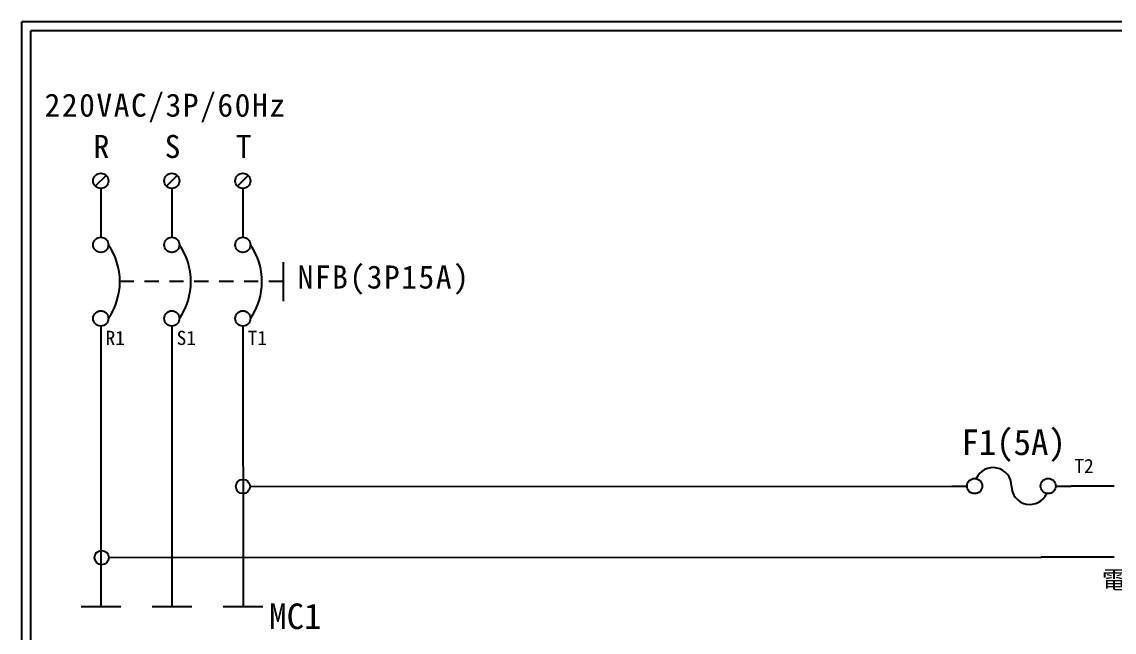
# Model space of a CAD drawing. Extents: x 10 to 297, y 3 to 207.
# Drawn here: x 10 to 163.7, y 121.1 to 207 of the extents above; entities that cross this region are included whole.
import ezdxf

# ---------------------------------------------------------------- set-up
doc = ezdxf.new("R2010")
doc.units = 0
doc.linetypes.add('HIDDEN9', pattern=[3.5, 2, -1.5])
doc.layers.get('0').update_dxf_attribs({"linetype": 'CONTINUOUS'})
doc.layers.add('圖框層', color=7, linetype='CONTINUOUS')
doc.layers.add('標尺寸層', color=3, linetype='CONTINUOUS')
doc.styles.add('CNS', font='romanc.shx', dxfattribs={"bigfont": 'chineset.shx'})
doc.styles.add('STSL', font='KAIU.TTF')
doc.styles.add('標楷體', font='KAIU.TTF')

# ---------------------------------------------------------------- blocks, each defined once
blk = doc.blocks.new('FUSE')
at = {"color": 7}
for p, q in [((0, 0), (2.14, 0)), ((14.64, 0), (16.78, 0))]:
    blk.add_line(p, q, dxfattribs=at)
for centre in [(3.21, 0), (13.56, 0)]:
    blk.add_circle(centre, 1.07)
for centre, start, end in [((5.8, 0), 0, 156.116), ((10.98, 0), 180, 336.116)]:
    blk.add_arc(centre, 2.59, start, end, dxfattribs=at)

msp = doc.modelspace()

# ---------------------------------------------------------------- linework, layer by layer
for p, q in [((21.85, 185.35), (20.34, 183.83)), ((31.86, 185.35), (30.34, 183.83)), ((41.85, 185.35), (40.34, 183.83)), ((21.1, 164.1), (21.12, 124.67)), ((31.1, 164.1), (31.12, 124.67)), ((41.1, 164.1), (41.12, 124.67)), ((155.49, 141.64), (156.56, 141.64)), ((155.49, 141.64), (156.56, 141.64))]:
    msp.add_line(p, q)
at = {"color": 7, "linetype": 'HIDDEN9'}
msp.add_line((46.76, 170.41), (23.79, 170.41), dxfattribs=at)
for centre in [(21.1, 184.59), (31.1, 184.59), (41.1, 184.59), (21.1, 175.59), (31.1, 175.59), (41.1, 175.59), (21.1, 165.23), (31.1, 165.23), (41.1, 165.23)]:
    msp.add_circle(centre, 1.07)
at = {"color": 7}
for centre in [(14.74, 170.41), (24.74, 170.41), (34.74, 170.41)]:
    msp.add_arc(centre, 9.05, 325.1286, 34.8714, dxfattribs=at)
at = {"layer": '圖框層', "color": 7}
for p, q in [((297, 206.97), (10, 206.97)), ((10, 3), (10, 206.97)), ((295.75, 205.72), (11.25, 205.72)), ((11.25, 4.25), (11.25, 205.72))]:
    msp.add_line(p, q, dxfattribs=at)
at = {"layer": '標尺寸層', "color": 7}
for p, q in [((21.1, 183.52), (21.1, 176.66)), ((31.1, 183.52), (31.1, 176.66)), ((41.1, 183.52), (41.1, 176.66)), ((46.76, 173.14), (46.76, 167.68)), ((21.1, 164.16), (21.1, 164.1)), ((31.1, 164.16), (31.1, 164.1)), ((41.1, 164.16), (41.1, 164.1)), ((42.11, 141.57), (140.86, 141.64)), ((163.7, 141.64), (157.63, 141.64)), ((22.23, 131.57), (153.44, 131.64)), ((163.7, 131.64), (153.44, 131.64)), ((18.35, 124.67), (23.92, 124.67)), ((28.35, 124.67), (33.92, 124.67)), ((38.35, 124.67), (43.92, 124.67))]:
    msp.add_line(p, q, dxfattribs=at)
for centre in [(41.11, 141.57), (21.23, 131.57)]:
    msp.add_circle(centre, 1, dxfattribs=at)

# ---------------------------------------------------------------- block references
at = {"color": 7}
msp.add_blockref('FUSE', (140.86, 141.64), dxfattribs=at)

# ---------------------------------------------------------------- texts
at = {"color": 0, "char_height": 3.25, "style": '標楷體'}
for s, insert, width, attachment_point in [('\\pt6.5;{\\T1.1;220VAC/3P/60Hz}', (13.2, 196.87), 35.213, 1), ('\\pt6.5;{\\T1.1;R}', (20.1, 191.05), 2, 1), ('\\pt6.5;{\\T1.1;S}', (30.1, 191.05), 2, 1), ('\\pt6.5;{\\T1.1;T}', (40.1, 191.05), 2, 1), ('\\pt6.5;{\\T1.1;NFB(3P15A)}', (60.96, 172.68), 24.6072, 2)]:
    msp.add_mtext(s, dxfattribs=dict(at, insert=insert, width=width, attachment_point=attachment_point))
at = {"layer": '圖框層', "color": 4, "style": 'STSL'}
for s, height, p in [('R1', 2, (21.78, 161.49)), ('S1', 2, (31.78, 161.49)), ('T1', 2, (41.78, 161.49)), ('F1(5A)', 3.6, (142.21, 146)), ('T2', 2, (158.11, 143.46)), ('MC1', 3.6, (44.81, 121.51))]:
    msp.add_text(s, height=height, dxfattribs=at).set_placement(p)
at = {"layer": '標尺寸層', "color": 7, "insert": (161.99, 129.67), "char_height": 2.5, "width": 14.0847, "attachment_point": 1, "style": 'CNS'}
msp.add_mtext('{\\fDFKai-SB|b0|i0|c136|p65;電源開關}', dxfattribs=at)

doc.saveas('drawing.dxf')
